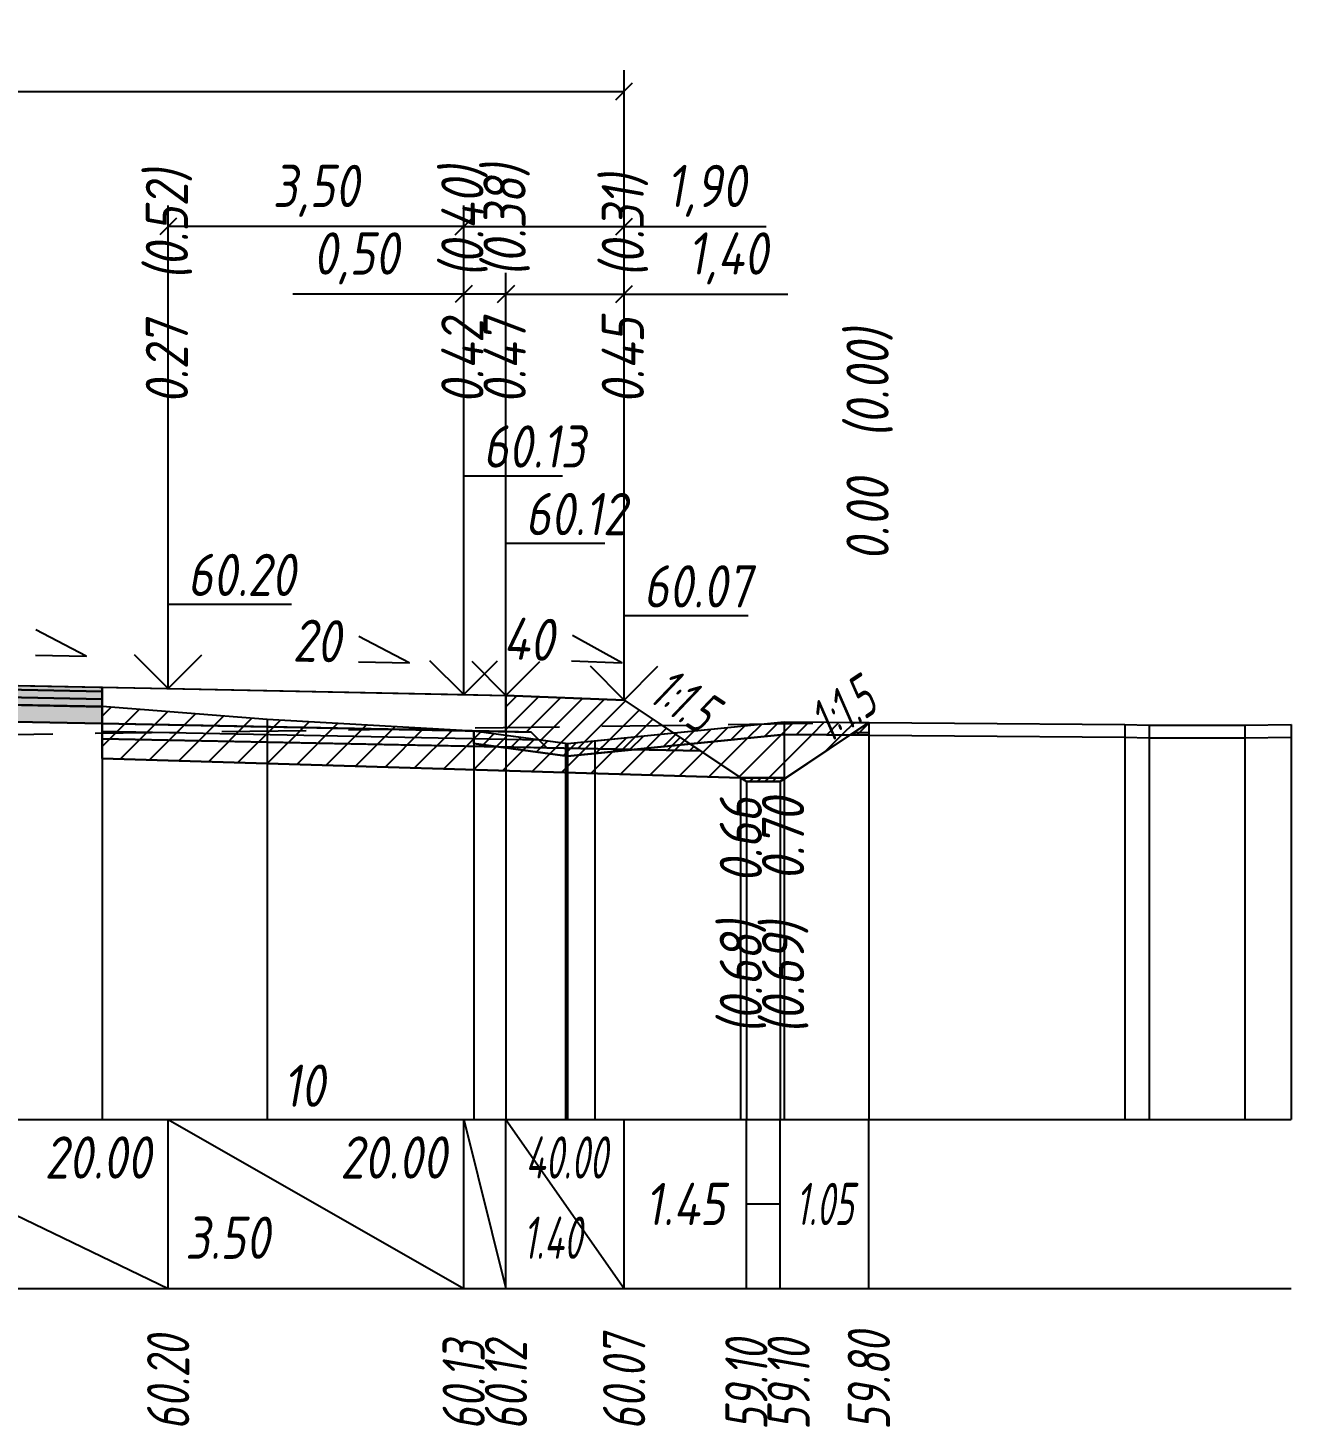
# Model space of a CAD drawing. Extents: x -717 to 1451, y -133302 to 233.
# Drawn here: x 169.6 to 244.4, y -63220.2 to -63137.4 of the extents above; entities that cross this region are included whole.
import ezdxf
from ezdxf.enums import TextEntityAlignment as Align

# ---------------------------------------------------------------- set-up
doc = ezdxf.new("R2010")
doc.units = 0
doc.linetypes.add('штриховая', pattern=[0.75, 0.5, -0.25])
for name, color, linetype in [('Интерполированный поперечник', 2, 'Continuous'), ('Код_514', 1, 'Continuous'), ('Контур_0', 7, 'Continuous'), ('Контур_2521', 7, 'Continuous'), ('Контур_2564', 7, 'Continuous'), ('Контур_2660', 7, 'Continuous'), ('Контур_2665', 7, 'Continuous'), ('Контур_400', 7, 'Continuous'), ('Контур_508', 7, 'Continuous'), ('Контур_512', 7, 'Continuous'), ('Контур_513', 7, 'Continuous'), ('Контур_818', 7, 'Continuous'), ('Красный поперечник', 1, 'Continuous'), ('Объём_2501', 7, 'Continuous'), ('Объём_2564', 7, 'Continuous'), ('Объём_2650', 7, 'Continuous'), ('Объём_2660', 7, 'Continuous'), ('Объём_2661', 7, 'Continuous'), ('Объём_2662', 7, 'Continuous'), ('Объём_2663', 7, 'Continuous'), ('Объём_2664', 7, 'Continuous'), ('Объём_2665', 7, 'Continuous'), ('Объём_2666', 7, 'Continuous'), ('Объём_2667', 7, 'Continuous'), ('Объём_2668', 7, 'Continuous'), ('Объём_2669', 7, 'Continuous'), ('Объём_2675', 7, 'Continuous'), ('Объём_2753', 7, 'Continuous'), ('Откосы', 7, 'Continuous'), ('Отметки покрытия', 7, 'Continuous'), ('Рабочие отметки', 7, 'Continuous'), ('Рабочие отметки доп.', 7, 'Continuous'), ('Слои выравнивания', 7, 'Continuous'), ('Таблица', 7, 'Continuous'), ('Уклоны проезжей части', 7, 'Continuous'), ('Черный поперечник', 3, 'Continuous')]:
    doc.layers.add(name, color=color, linetype=linetype)
for name, color, linetype, true_color in [('Контур_2540', 2, 'Continuous', 0xffff00), ('Контур_2560', 2, 'Continuous', 0xffff00), ('Контур_2561', 7, 'Continuous', 0xff8040), ('Контур_2562', 3, 'Continuous', 0x00ff00), ('Контур_2563', 7, 'Continuous', 0xff8000), ('Контур_2570', 7, 'Continuous', 0x80ff00), ('Контур_2725', 7, 'Continuous', 0x323232), ('Контур_2736', 4, 'Continuous', 0x00ffff), ('Контур_2737', 4, 'Continuous', 0x00ffff), ('Контур_2738', 4, 'Continuous', 0x00ffff), ('Контур_2739', 4, 'Continuous', 0x00ffff), ('Контур_2741', 4, 'Continuous', 0x00ffff), ('Контур_2742', 4, 'Continuous', 0x00ffff), ('Контур_2743', 4, 'Continuous', 0x00ffff), ('Контур_2744', 7, 'Continuous', 0xa4ffff), ('Контур_2745', 7, 'Continuous', 0xa4ffff), ('Контур_2747', 4, 'Continuous', 0x00ffff), ('Контур_2748', 4, 'Continuous', 0x00ffff), ('Контур_2749', 4, 'Continuous', 0x00ffff), ('Контур_2750', 4, 'Continuous', 0x00ffff), ('Контур_2751', 4, 'Continuous', 0x00ffff), ('Контур_2752', 4, 'Continuous', 0x00ffff), ('Контур_2760', 7, 'Continuous', 0x323232), ('Контур_2761', 7, 'Continuous', 0x323232), ('Контур_2762', 7, 'Continuous', 0x323232), ('Контур_2763', 7, 'Continuous', 0x323232), ('Контур_402', 7, 'Continuous', 0xff6464), ('Контур_703', 4, 'Continuous', 0x00ffff), ('Контур_705', 4, 'Continuous', 0x00ffff), ('Контур_707', 4, 'Continuous', 0x00ffff), ('Контур_720', 131, 'Continuous', 0xaaffff), ('Объём_2500', 7, 'Continuous', 0xc0c0c0), ('Объём_2520', 7, 'Continuous', 0x80ffff), ('Объём_2540', 2, 'Continuous', 0xffff00), ('Объём_2560', 2, 'Continuous', 0xffff00), ('Объём_2561', 7, 'Continuous', 0xff8040), ('Объём_2562', 3, 'Continuous', 0x00ff00), ('Объём_2563', 7, 'Continuous', 0xff8000), ('Объём_2570', 7, 'Continuous', 0x80ff00), ('Объём_2600', 7, 'Continuous', 0x808000), ('Объём_2620', 2, 'Continuous', 0xffff00), ('Объём_2746', 2, 'Continuous', 0xffff00)]:
    doc.layers.add(name, color=color, linetype=linetype, true_color=true_color)
doc.styles.get("Standard").update_dxf_attribs({"font": 'txt', "height": 2.5})
doc.styles.add('М', font='romand.shx', dxfattribs={"width": 0.8, "oblique": 10, "height": 2.5})
doc.dimstyles.new('ISO-25', dxfattribs={"dimtxt": 2.5, "dimasz": 2.5, "dimexe": 1.25, "dimexo": 0.625, "dimtad": 1, "dimtxsty": 'Standard', "dimcen": 2.5, "dimadec": 0, "dimazin": 0, "dimtfac": 1, "dimtmove": 0, "dimatfit": 3, "dimfxl": 1, "dimarcsym": 0})

# ---------------------------------------------------------------- blocks, each defined once
blk = doc.blocks.new('_Oblique')
at = {"color": 0, "linetype": 'ByBlock', "lineweight": -2}
blk.add_line((-0.5, -0.5), (0.5, 0.5), dxfattribs=at)
blk = doc.blocks.new('*D1518')
at = {"color": 0, "lineweight": -2, "transparency": 16777216}
for p, q in [((197.891, -63176.331), (197.891, -63151.891)), ((204.891, -63176.611), (204.891, -63151.891)), ((197.891, -63153.141), (204.891, -63153.141)), ((204.891, -63153.141), (214.577, -63153.141))]:
    blk.add_line(p, q, dxfattribs=at)
at = {"layer": 'Defpoints', "color": 0, "transparency": 16777216}
for p in [(204.891, -63153.141), (197.891, -63176.956), (204.891, -63177.236)]:
    blk.add_point(p, dxfattribs=at)
at = {"color": 0, "lineweight": -2, "transparency": 16777216, "rotation": 180}
blk.add_blockref('_Oblique', (197.891, -63153.141), dxfattribs=at)
at = {"color": 0, "lineweight": -2, "transparency": 16777216}
blk.add_blockref('_Oblique', (204.891, -63153.141), dxfattribs=at)
at = {"color": 0, "transparency": 16777216, "insert": (211.037, -63151.028), "char_height": 2.5, "width": 8.75, "attachment_point": 5, "style": 'М'}
blk.add_mtext('1,40', dxfattribs=at)
blk = doc.blocks.new('*D1520')
at = {"color": 0, "lineweight": -2, "transparency": 16777216}
for p, q in [((195.391, -63176.281), (195.391, -63151.891)), ((197.891, -63176.331), (197.891, -63151.891)), ((195.391, -63153.141), (185.264, -63153.141)), ((197.891, -63153.141), (195.391, -63153.141))]:
    blk.add_line(p, q, dxfattribs=at)
at = {"layer": 'Defpoints', "color": 0, "transparency": 16777216}
for p in [(197.891, -63153.141), (195.391, -63176.906), (197.891, -63176.956)]:
    blk.add_point(p, dxfattribs=at)
at = {"color": 0, "lineweight": -2, "transparency": 16777216, "rotation": 180}
blk.add_blockref('_Oblique', (195.391, -63153.141), dxfattribs=at)
at = {"color": 0, "lineweight": -2, "transparency": 16777216}
blk.add_blockref('_Oblique', (197.891, -63153.141), dxfattribs=at)
at = {"color": 0, "transparency": 16777216, "insert": (189.026, -63151.028), "char_height": 2.5, "width": 9.16667, "attachment_point": 5, "style": 'М'}
blk.add_mtext('0,50', dxfattribs=at)
blk = doc.blocks.new('*D1522')
at = {"color": 0, "lineweight": -2, "transparency": 16777216}
for p, q in [((177.891, -63175.931), (177.891, -63147.891)), ((195.391, -63176.281), (195.391, -63147.891)), ((195.391, -63149.141), (177.891, -63149.141))]:
    blk.add_line(p, q, dxfattribs=at)
at = {"layer": 'Defpoints', "color": 0, "transparency": 16777216}
for p in [(177.891, -63149.141), (177.891, -63176.556), (195.391, -63176.906)]:
    blk.add_point(p, dxfattribs=at)
at = {"color": 0, "lineweight": -2, "transparency": 16777216, "rotation": 180}
blk.add_blockref('_Oblique', (177.891, -63149.141), dxfattribs=at)
at = {"color": 0, "lineweight": -2, "transparency": 16777216}
blk.add_blockref('_Oblique', (195.391, -63149.141), dxfattribs=at)
at = {"color": 0, "transparency": 16777216, "insert": (186.641, -63147.028), "char_height": 2.5, "width": 9.58333, "attachment_point": 5, "style": 'М'}
blk.add_mtext('3,50', dxfattribs=at)
blk = doc.blocks.new('*D1523')
at = {"color": 0, "lineweight": -2, "transparency": 16777216}
for p, q in [((195.391, -63176.281), (195.391, -63147.891)), ((204.891, -63176.611), (204.891, -63147.891)), ((195.391, -63149.141), (204.891, -63149.141)), ((204.891, -63149.141), (213.305, -63149.141))]:
    blk.add_line(p, q, dxfattribs=at)
at = {"layer": 'Defpoints', "color": 0, "transparency": 16777216}
for p in [(195.391, -63149.141), (195.391, -63176.906), (204.891, -63177.236)]:
    blk.add_point(p, dxfattribs=at)
at = {"color": 0, "lineweight": -2, "transparency": 16777216, "rotation": 180}
blk.add_blockref('_Oblique', (195.391, -63149.141), dxfattribs=at)
at = {"color": 0, "lineweight": -2, "transparency": 16777216}
blk.add_blockref('_Oblique', (204.891, -63149.141), dxfattribs=at)
at = {"color": 0, "transparency": 16777216, "insert": (209.765, -63147.028), "char_height": 2.5, "width": 8.75, "attachment_point": 5, "style": 'М'}
blk.add_mtext('1,90', dxfattribs=at)
blk = doc.blocks.new('*D1525')
at = {"color": 0, "lineweight": -2, "transparency": 16777216}
for p, q in [((109.391, -63176.611), (109.391, -63139.891)), ((204.891, -63176.611), (204.891, -63139.891)), ((109.391, -63141.141), (204.891, -63141.141))]:
    blk.add_line(p, q, dxfattribs=at)
at = {"layer": 'Defpoints', "color": 0, "transparency": 16777216}
for p in [(204.891, -63141.141), (109.391, -63177.236), (204.891, -63177.236)]:
    blk.add_point(p, dxfattribs=at)
at = {"color": 0, "lineweight": -2, "transparency": 16777216, "rotation": 180}
blk.add_blockref('_Oblique', (109.391, -63141.141), dxfattribs=at)
at = {"color": 0, "lineweight": -2, "transparency": 16777216}
blk.add_blockref('_Oblique', (204.891, -63141.141), dxfattribs=at)
at = {"color": 0, "transparency": 16777216, "insert": (157.141, -63139.028), "char_height": 2.5, "width": 10.41667, "attachment_point": 5, "style": 'М'}
blk.add_mtext('19,10', dxfattribs=at)

msp = doc.modelspace()

# ---------------------------------------------------------------- hatches: boundary and pattern name
at = {"layer": 'Объём_2563'}
h = msp.add_hatch(dxfattribs=at)
h.set_pattern_fill('ANSI31', color=256, scale=0.3)
h.paths.add_polyline_path([(200.31, -63179.992), (199.391, -63179.073), (197.891, -63179.043), (197.891, -63176.893), (204.891, -63177.173), (209.391, -63180.173)])
at = {"layer": 'Объём_2570'}
h = msp.add_hatch(dxfattribs=at)
h.set_pattern_fill('ANSI31', color=256, scale=0.2)
h.paths.add_polyline_path([(219.383, -63179.249), (214.377, -63179.208), (201.537, -63180.491), (195.996, -63179.75), (195.996, -63179), (201.537, -63179.741), (214.377, -63178.458), (219.383, -63178.499)])
at = {"layer": 'Объём_2600'}
h = msp.add_hatch(dxfattribs=at)
h.set_pattern_fill('ANSI31', color=6, scale=0.4)
h.paths.add_polyline_path([(195.996, -63179.75), (201.537, -63180.491), (214.377, -63179.208), (218.272, -63179.24), (214.48, -63181.768), (211.783, -63181.768), (173.99, -63180.634), (173.99, -63177.532), (183.757, -63178.313), (195.996, -63179)])
h = msp.add_hatch(dxfattribs=at)
h.set_pattern_fill('HONEY', color=5, scale=0.3)
h.paths.add_polyline_path([(218.272, -63179.24), (219.383, -63178.499), (219.383, -63179.249)])
at = {"layer": 'Объём_2620'}
h = msp.add_hatch(dxfattribs=at)
h.set_pattern_fill('ANSI31', color=2, scale=0.1)
h.paths.add_polyline_path([(211.783, -63181.768), (214.48, -63181.768), (214.131, -63182), (212.131, -63182)])
at = {"layer": 'Слои выравнивания'}
for color, points in [(2, [(157.141, -63176.078), (161.557, -63176.167), (173.99, -63176.415), (173.99, -63176.665), (161.557, -63176.417), (157.141, -63176.328)]), (3, [(157.141, -63176.328), (161.557, -63176.417), (173.99, -63176.665), (173.99, -63177.115), (161.557, -63176.867), (157.141, -63176.778)]), (4, [(157.141, -63176.778), (161.557, -63176.867), (173.99, -63177.115), (173.99, -63177.565), (161.557, -63177.317), (157.141, -63177.228)]), (5, [(157.141, -63177.228), (161.557, -63177.317), (173.99, -63177.565), (173.99, -63178.565), (161.557, -63178.317), (157.141, -63178.228)])]:
    msp.add_hatch(color=color, dxfattribs=at).paths.add_polyline_path(points)

# ---------------------------------------------------------------- linework, layer by layer
at = {"layer": 'Интерполированный поперечник', "linetype": 'штриховая', "ltscale": 10, "flags": 128}
msp.add_lwpolyline([(91.073, -63180.296), (219.383, -63178.499)], dxfattribs=at)
at = {"layer": 'Код_514'}
for p, q in [((157.141, -63202), (177.891, -63212)), ((177.891, -63212), (177.891, -63202)), ((177.891, -63202), (195.391, -63212)), ((195.391, -63212), (195.391, -63202)), ((195.391, -63202), (197.891, -63212)), ((197.891, -63212), (197.891, -63202)), ((197.891, -63202), (204.891, -63212)), ((204.891, -63212), (204.891, -63202)), ((212.131, -63212), (212.131, -63202)), ((214.131, -63212), (214.131, -63202)), ((219.383, -63212), (219.383, -63202)), ((212.131, -63207), (214.131, -63207))]:
    msp.add_line(p, q, dxfattribs=at)
at = {"layer": 'Контур_0', "flags": 128}
for points in [[(173.99, -63176.415), (197.891, -63176.893), (197.891, -63179.043), (173.99, -63178.565), (173.99, -63176.415), (173.99, -63176.415)], [(204.891, -63177.173), (207.137, -63178.671), (207.137, -63178.671), (207.137, -63178.671), (207.137, -63178.671), (207.137, -63178.671), (207.137, -63178.671), (207.137, -63178.671), (207.137, -63178.671), (207.137, -63178.671), (207.137, -63178.671), (207.137, -63178.671), (207.137, -63178.671), (207.137, -63178.671), (207.137, -63178.671), (212.131, -63182)], [(204.891, -63177.173), (207.137, -63178.671), (207.137, -63178.671), (207.137, -63178.671), (207.137, -63178.671), (207.137, -63178.671), (207.137, -63178.671), (207.137, -63178.671), (207.137, -63178.671), (207.137, -63178.671), (207.137, -63178.671), (207.137, -63178.671), (207.137, -63178.671), (207.137, -63178.671), (207.137, -63178.671), (212.131, -63182), (214.131, -63182), (219.383, -63178.499), (219.383, -63178.499), (219.383, -63178.499), (219.383, -63178.499), (219.383, -63178.499), (219.383, -63178.499), (219.383, -63178.499), (219.383, -63178.499), (219.383, -63178.499), (219.383, -63178.499), (219.383, -63178.499), (219.383, -63178.499), (219.383, -63178.499)], [(177.891, -63178.643), (199.391, -63179.073), (200.31, -63179.992), (173.99, -63179.465), (173.99, -63178.565), (177.891, -63178.643), (177.891, -63178.643)], [(197.891, -63179.043), (199.391, -63179.073), (200.31, -63179.992), (209.391, -63180.173)]]:
    msp.add_lwpolyline(points, dxfattribs=at)
at = {"layer": 'Контур_2521', "color": 250, "flags": 128}
msp.add_lwpolyline([(173.99, -63179.015), (199.851, -63179.532)], dxfattribs=at)
at = {"layer": 'Контур_2540', "flags": 128}
msp.add_lwpolyline([(177.891, -63179.543), (209.391, -63180.173), (211.783, -63181.768), (173.99, -63180.634), (173.99, -63179.465), (177.891, -63179.543), (177.891, -63179.543)], dxfattribs=at)
at = {"layer": 'Контур_2560', "flags": 128}
msp.add_lwpolyline([(197.891, -63176.893), (204.891, -63177.173), (204.891, -63177.173), (204.891, -63177.173)], dxfattribs=at)
at = {"layer": 'Контур_2561', "flags": 128}
msp.add_lwpolyline([(197.891, -63176.893), (197.891, -63176.893), (204.891, -63177.173), (204.891, -63177.173), (197.891, -63176.893)], dxfattribs=at)
at = {"layer": 'Контур_2562', "flags": 128}
msp.add_lwpolyline([(204.891, -63177.173), (204.891, -63177.173), (204.891, -63177.173), (204.891, -63177.173), (204.891, -63177.173)], dxfattribs=at)
at = {"layer": 'Контур_2563', "flags": 128}
msp.add_lwpolyline([(200.31, -63179.992), (199.391, -63179.073), (197.891, -63179.043), (197.891, -63176.893), (204.891, -63177.173), (209.391, -63180.173), (200.31, -63179.992), (200.31, -63179.992)], dxfattribs=at)
at = {"layer": 'Контур_2564', "flags": 128}
msp.add_lwpolyline([(197.891, -63176.893), (204.891, -63177.173)], dxfattribs=at)
at = {"layer": 'Контур_2570', "flags": 128}
msp.add_lwpolyline([(161.557, -63177.295), (173.99, -63177.532), (183.757, -63178.313), (195.996, -63179), (195.996, -63179.75), (201.41, -63180.472), (201.537, -63180.491), (203.161, -63180.332), (214.377, -63179.208), (234.54, -63179.374), (235.985, -63179.414), (241.656, -63179.401), (244.383, -63179.367)], dxfattribs=at)
at = {"layer": 'Контур_2660', "flags": 128}
msp.add_lwpolyline([(173.99, -63180.634), (211.783, -63181.768)], dxfattribs=at)
at = {"layer": 'Контур_2665', "flags": 128}
msp.add_lwpolyline([(204.891, -63177.173), (204.891, -63177.173)], dxfattribs=at)
at = {"layer": 'Контур_2725', "flags": 128}
msp.add_lwpolyline([(128.632, -63178.798), (136.391, -63178.643), (138.394, -63178.603), (151.467, -63178.342), (157.141, -63178.228), (161.557, -63178.317), (173.99, -63178.565)], dxfattribs=at)
at = {"layer": 'Контур_2736', "flags": 128}
for points in [[(204.891, -63177.173), (207.137, -63178.671)], [(207.137, -63178.671), (212.131, -63182)]]:
    msp.add_lwpolyline(points, dxfattribs=at)
at = {"layer": 'Контур_2737', "flags": 128}
msp.add_lwpolyline([(207.137, -63178.671), (207.137, -63178.671)], dxfattribs=at)
at = {"layer": 'Контур_2738', "flags": 128}
msp.add_lwpolyline([(207.137, -63178.671), (207.137, -63178.671)], dxfattribs=at)
at = {"layer": 'Контур_2739', "flags": 128}
msp.add_lwpolyline([(207.137, -63178.671), (207.137, -63178.671)], dxfattribs=at)
at = {"layer": 'Контур_2741', "flags": 128}
msp.add_lwpolyline([(219.383, -63178.499), (219.383, -63178.499)], dxfattribs=at)
at = {"layer": 'Контур_2742', "flags": 128}
msp.add_lwpolyline([(219.383, -63178.499), (219.383, -63178.499)], dxfattribs=at)
at = {"layer": 'Контур_2743', "flags": 128}
msp.add_lwpolyline([(219.383, -63178.499), (219.383, -63178.499)], dxfattribs=at)
at = {"layer": 'Контур_2744', "flags": 128}
msp.add_lwpolyline([(219.383, -63178.499), (219.383, -63178.499)], dxfattribs=at)
msp.add_lwpolyline([(219.383, -63178.499), (219.383, -63178.499)], dxfattribs=at)
msp.add_lwpolyline([(219.383, -63178.499), (219.383, -63178.499)], dxfattribs=at)
msp.add_lwpolyline([(219.383, -63178.499), (219.383, -63178.499)], dxfattribs=at)
msp.add_lwpolyline([(219.383, -63178.499), (219.383, -63178.499)], dxfattribs=at)
msp.add_lwpolyline([(219.383, -63178.499), (219.383, -63178.499)], dxfattribs=at)
at = {"layer": 'Контур_2745', "flags": 128}
msp.add_lwpolyline([(207.137, -63178.671), (207.137, -63178.671)], dxfattribs=at)
msp.add_lwpolyline([(207.137, -63178.671), (207.137, -63178.671)], dxfattribs=at)
msp.add_lwpolyline([(207.137, -63178.671), (207.137, -63178.671)], dxfattribs=at)
msp.add_lwpolyline([(207.137, -63178.671), (207.137, -63178.671)], dxfattribs=at)
msp.add_lwpolyline([(207.137, -63178.671), (207.137, -63178.671)], dxfattribs=at)
msp.add_lwpolyline([(207.137, -63178.671), (207.137, -63178.671)], dxfattribs=at)
at = {"layer": 'Контур_2747', "flags": 128}
msp.add_lwpolyline([(207.137, -63178.671), (207.137, -63178.671)], dxfattribs=at)
at = {"layer": 'Контур_2748', "flags": 128}
msp.add_lwpolyline([(207.137, -63178.671), (207.137, -63178.671)], dxfattribs=at)
at = {"layer": 'Контур_2749', "flags": 128}
msp.add_lwpolyline([(207.137, -63178.671), (207.137, -63178.671)], dxfattribs=at)
at = {"layer": 'Контур_2750', "flags": 128}
msp.add_lwpolyline([(219.383, -63178.499), (219.383, -63178.499)], dxfattribs=at)
at = {"layer": 'Контур_2751', "flags": 128}
msp.add_lwpolyline([(219.383, -63178.499), (219.383, -63178.499)], dxfattribs=at)
at = {"layer": 'Контур_2752', "flags": 128}
msp.add_lwpolyline([(219.383, -63178.499), (219.383, -63178.499)], dxfattribs=at)
at = {"layer": 'Контур_2760', "flags": 128}
msp.add_lwpolyline([(128.632, -63176.648), (136.391, -63176.493), (138.394, -63176.453), (151.467, -63176.192), (157.141, -63176.078), (161.557, -63176.167), (173.99, -63176.415)], dxfattribs=at)
at = {"layer": 'Контур_2761', "flags": 128}
msp.add_lwpolyline([(128.632, -63176.898), (136.391, -63176.743), (138.394, -63176.703), (151.467, -63176.442), (157.141, -63176.328), (161.557, -63176.417), (173.99, -63176.665)], dxfattribs=at)
at = {"layer": 'Контур_2762', "flags": 128}
msp.add_lwpolyline([(128.632, -63177.348), (136.391, -63177.193), (138.394, -63177.153), (151.467, -63176.892), (157.141, -63176.778), (161.557, -63176.867), (173.99, -63177.115)], dxfattribs=at)
at = {"layer": 'Контур_2763', "flags": 128}
msp.add_lwpolyline([(128.632, -63177.798), (136.391, -63177.643), (138.394, -63177.603), (151.467, -63177.342), (157.141, -63177.228), (161.557, -63177.317), (173.99, -63177.565)], dxfattribs=at)
at = {"layer": 'Контур_400', "flags": 128}
msp.add_lwpolyline([(157.141, -63176.078), (177.891, -63176.493), (195.391, -63176.843), (195.391, -63176.843), (195.391, -63176.843), (195.391, -63176.843), (195.391, -63176.843), (195.391, -63176.843), (197.891, -63176.893)], dxfattribs=at)
at = {"layer": 'Контур_402', "flags": 128}
msp.add_lwpolyline([(105, -63181.693), (128.632, -63180.984), (128.632, -63178.798), (157.141, -63178.228), (173.99, -63178.565), (173.99, -63180.634), (211.783, -63181.768)], dxfattribs=at)
at = {"layer": 'Контур_508', "flags": 128}
msp.add_lwpolyline([(105, -63181.693), (128.632, -63180.984), (128.632, -63178.798), (157.141, -63178.228), (173.99, -63178.565), (173.99, -63180.634), (211.783, -63181.768), (212.131, -63182), (214.131, -63182), (219.383, -63178.499)], dxfattribs=at)
at = {"layer": 'Контур_512', "flags": 128}
msp.add_lwpolyline([(173.99, -63180.634), (211.783, -63181.768), (212.131, -63182), (214.131, -63182), (219.383, -63178.499)], dxfattribs=at)
at = {"layer": 'Контур_513', "flags": 128}
msp.add_lwpolyline([(105, -63181.693), (128.632, -63180.984), (128.632, -63178.798), (157.141, -63178.228), (173.99, -63178.565), (173.99, -63180.634), (211.783, -63181.768), (212.131, -63182), (214.131, -63182), (219.383, -63178.499)], dxfattribs=at)
at = {"layer": 'Контур_703', "flags": 128}
msp.add_lwpolyline([(204.891, -63177.173), (207.137, -63178.671)], dxfattribs=at)
at = {"layer": 'Контур_705', "flags": 128}
msp.add_lwpolyline([(207.137, -63178.671), (207.137, -63178.671)], dxfattribs=at)
at = {"layer": 'Контур_707', "flags": 128}
msp.add_lwpolyline([(214.131, -63182), (219.383, -63178.499)], dxfattribs=at)
at = {"layer": 'Контур_720', "flags": 128}
msp.add_lwpolyline([(212.131, -63182), (214.131, -63182)], dxfattribs=at)
at = {"layer": 'Контур_818', "flags": 128}
msp.add_lwpolyline([(105, -63178.998), (119.03, -63178.215), (128.632, -63177.531), (138.394, -63177.324), (151.467, -63177.074), (157.141, -63177.198), (161.557, -63177.295), (173.99, -63177.532), (183.757, -63178.313), (195.996, -63179), (195.996, -63179.75), (201.41, -63180.472), (201.537, -63180.491), (203.161, -63180.332), (214.377, -63179.208), (219.383, -63179.249)], dxfattribs=at)
at = {"layer": 'Красный поперечник'}
for p, q in [((157.141, -63176.078), (177.891, -63176.493)), ((177.891, -63176.493), (195.391, -63176.843)), ((195.391, -63176.843), (197.891, -63176.893)), ((197.891, -63176.893), (204.891, -63177.173)), ((204.891, -63177.173), (212.131, -63182)), ((214.131, -63182), (219.383, -63178.499)), ((219.383, -63178.499), (219.383, -63202)), ((173.99, -63180.634), (173.99, -63202)), ((211.783, -63181.768), (211.783, -63202)), ((212.131, -63182), (212.131, -63202)), ((212.131, -63182), (214.131, -63182)), ((214.131, -63182), (214.131, -63202))]:
    msp.add_line(p, q, dxfattribs=at)
at = {"layer": 'Объём_2500', "flags": 128}
msp.add_lwpolyline([(173.99, -63176.415), (197.891, -63176.893), (197.891, -63179.043), (173.99, -63178.565), (173.99, -63176.415), (173.99, -63176.415)], dxfattribs=at)
at = {"layer": 'Объём_2501', "flags": 128}
msp.add_lwpolyline([(157.141, -63176.078), (177.891, -63176.493), (195.391, -63176.843), (195.391, -63176.843), (195.391, -63176.843), (195.391, -63176.843), (195.391, -63176.843), (195.391, -63176.843), (197.891, -63176.893)], dxfattribs=at)
at = {"layer": 'Объём_2520', "color": 250, "flags": 128}
msp.add_lwpolyline([(177.891, -63178.643), (199.391, -63179.073), (200.31, -63179.992), (173.99, -63179.465), (173.99, -63178.565), (177.891, -63178.643), (177.891, -63178.643)], dxfattribs=at)
at = {"layer": 'Объём_2540', "flags": 128}
msp.add_lwpolyline([(177.891, -63179.543), (209.391, -63180.173), (211.783, -63181.768), (173.99, -63180.634), (173.99, -63179.465), (177.891, -63179.543), (177.891, -63179.543)], dxfattribs=at)
at = {"layer": 'Объём_2560', "flags": 128}
msp.add_lwpolyline([(197.891, -63176.893), (204.891, -63177.173), (204.891, -63177.173), (204.891, -63177.173)], dxfattribs=at)
at = {"layer": 'Объём_2561', "flags": 128}
msp.add_lwpolyline([(197.891, -63176.893), (197.891, -63176.893), (204.891, -63177.173), (204.891, -63177.173), (197.891, -63176.893)], dxfattribs=at)
at = {"layer": 'Объём_2562', "flags": 128}
msp.add_lwpolyline([(204.891, -63177.173), (204.891, -63177.173), (204.891, -63177.173), (204.891, -63177.173), (204.891, -63177.173)], dxfattribs=at)
at = {"layer": 'Объём_2563', "color": 250, "flags": 128}
msp.add_lwpolyline([(200.31, -63179.992), (199.391, -63179.073), (197.891, -63179.043), (197.891, -63176.893), (204.891, -63177.173), (209.391, -63180.173), (200.31, -63179.992), (200.31, -63179.992)], dxfattribs=at)
at = {"layer": 'Объём_2564', "flags": 128}
msp.add_lwpolyline([(197.891, -63176.893), (204.891, -63177.173)], dxfattribs=at)
at = {"layer": 'Объём_2570', "flags": 128}
msp.add_lwpolyline([(219.383, -63179.249), (214.377, -63179.208), (201.537, -63180.491), (195.996, -63179.75), (195.996, -63179), (201.537, -63179.741), (214.377, -63178.458), (219.383, -63178.499), (219.383, -63179.249), (219.383, -63179.249)], dxfattribs=at)
at = {"layer": 'Объём_2600', "color": 5, "flags": 128}
msp.add_lwpolyline([(218.272, -63179.24), (219.383, -63178.499), (219.383, -63179.249), (218.272, -63179.24), (218.272, -63179.24)], dxfattribs=at)
at = {"layer": 'Объём_2620', "flags": 128}
msp.add_lwpolyline([(211.783, -63181.768), (214.48, -63181.768), (214.131, -63182), (212.131, -63182), (211.783, -63181.768), (211.783, -63181.768)], dxfattribs=at)
at = {"layer": 'Объём_2650', "color": 6, "flags": 128}
msp.add_lwpolyline([(195.996, -63179.75), (201.537, -63180.491), (214.377, -63179.208), (218.272, -63179.24), (214.48, -63181.768), (211.783, -63181.768), (173.99, -63180.634), (173.99, -63177.532), (183.757, -63178.313), (195.996, -63179), (195.996, -63179.75), (195.996, -63179.75)], dxfattribs=at)
at = {"layer": 'Объём_2660', "flags": 128}
msp.add_lwpolyline([(173.99, -63180.634), (211.783, -63181.768)], dxfattribs=at)
at = {"layer": 'Объём_2661', "flags": 128}
msp.add_lwpolyline([(204.891, -63177.173), (207.137, -63178.671), (211.783, -63181.768)], dxfattribs=at)
at = {"layer": 'Объём_2662', "flags": 128}
msp.add_lwpolyline([(214.48, -63181.768), (219.383, -63178.499)], dxfattribs=at)
at = {"layer": 'Объём_2663', "flags": 128}
for points in [[(211.783, -63181.768), (212.131, -63182)], [(214.131, -63182), (214.48, -63181.768)]]:
    msp.add_lwpolyline(points, dxfattribs=at)
at = {"layer": 'Объём_2664', "flags": 128}
msp.add_lwpolyline([(212.131, -63182), (214.131, -63182)], dxfattribs=at)
at = {"layer": 'Объём_2665', "flags": 128}
msp.add_lwpolyline([(204.891, -63177.173), (204.891, -63177.173)], dxfattribs=at)
at = {"layer": 'Объём_2666', "flags": 128}
for points in [[(204.891, -63177.173), (207.137, -63178.671)], [(207.137, -63178.671), (211.783, -63181.768)]]:
    msp.add_lwpolyline(points, dxfattribs=at)
at = {"layer": 'Объём_2667', "flags": 128}
for points in [[(207.137, -63178.671), (207.137, -63178.671)], [(219.383, -63178.499), (219.383, -63178.499)]]:
    msp.add_lwpolyline(points, dxfattribs=at)
at = {"layer": 'Объём_2668', "flags": 128}
for points in [[(207.137, -63178.671), (207.137, -63178.671)], [(219.383, -63178.499), (219.383, -63178.499)]]:
    msp.add_lwpolyline(points, dxfattribs=at)
at = {"layer": 'Объём_2669', "flags": 128}
for points in [[(207.137, -63178.671), (207.137, -63178.671)], [(219.383, -63178.499), (219.383, -63178.499)]]:
    msp.add_lwpolyline(points, dxfattribs=at)
at = {"layer": 'Объём_2675', "flags": 128}
for points in [[(207.137, -63178.671), (207.137, -63178.671)], [(207.137, -63178.671), (207.137, -63178.671)], [(207.137, -63178.671), (207.137, -63178.671)], [(207.137, -63178.671), (207.137, -63178.671)], [(207.137, -63178.671), (207.137, -63178.671)], [(207.137, -63178.671), (207.137, -63178.671)], [(219.383, -63178.499), (219.383, -63178.499)], [(219.383, -63178.499), (219.383, -63178.499)], [(219.383, -63178.499), (219.383, -63178.499)], [(219.383, -63178.499), (219.383, -63178.499)], [(219.383, -63178.499), (219.383, -63178.499)], [(219.383, -63178.499), (219.383, -63178.499)]]:
    msp.add_lwpolyline(points, dxfattribs=at)
at = {"layer": 'Объём_2746', "flags": 128}
msp.add_lwpolyline([(195.996, -63179.75), (201.537, -63180.491), (208.784, -63179.768), (211.783, -63181.768), (173.99, -63180.634), (173.99, -63177.532), (183.757, -63178.313), (195.996, -63179), (195.996, -63179.75), (195.996, -63179.75)], dxfattribs=at)
at = {"layer": 'Объём_2753', "flags": 128}
msp.add_lwpolyline([(173.99, -63176.415), (173.99, -63176.415)], dxfattribs=at)
at = {"layer": 'Откосы', "color": 1, "flags": 128}
for points in [[(170.03, -63174.519), (173.029, -63174.579), (170.06, -63173.019)], [(189.155, -63174.902), (192.154, -63174.962), (189.185, -63173.402)], [(201.765, -63174.846), (204.763, -63174.966), (201.825, -63173.347)]]:
    msp.add_lwpolyline(points, dxfattribs=at)
at = {"layer": 'Отметки покрытия', "color": 1}
for p, q in [((195.391, -63176.843), (195.391, -63163.893)), ((195.391, -63163.893), (201.241, -63163.893)), ((197.891, -63176.893), (197.891, -63167.893)), ((197.891, -63167.893), (203.741, -63167.893)), ((177.891, -63176.493), (177.891, -63171.493)), ((177.891, -63171.493), (185.191, -63171.493)), ((204.891, -63177.173), (204.891, -63172.173)), ((204.891, -63172.173), (212.241, -63172.173)), ((177.891, -63176.493), (175.891, -63174.493)), ((177.891, -63176.493), (179.891, -63174.493)), ((195.391, -63176.843), (193.391, -63174.843)), ((195.391, -63176.843), (197.391, -63174.843)), ((197.891, -63176.893), (195.891, -63174.893)), ((197.891, -63176.893), (199.891, -63174.893)), ((204.891, -63177.173), (202.891, -63175.173)), ((204.891, -63177.173), (206.891, -63175.173))]:
    msp.add_line(p, q, dxfattribs=at)
at = {"layer": 'Слои выравнивания'}
for p, q in [((173.99, -63176.415), (173.99, -63202)), ((197.891, -63176.893), (197.891, -63202))]:
    msp.add_line(p, q, dxfattribs=at)
at = {"layer": 'Слои выравнивания', "color": 2, "flags": 128}
msp.add_lwpolyline([(157.141, -63176.078), (161.557, -63176.167), (173.99, -63176.415), (173.99, -63176.665), (161.557, -63176.417), (157.141, -63176.328)], close=True, dxfattribs=at)
at = {"layer": 'Слои выравнивания', "color": 3, "flags": 128}
msp.add_lwpolyline([(157.141, -63176.328), (161.557, -63176.417), (173.99, -63176.665), (173.99, -63177.115), (161.557, -63176.867), (157.141, -63176.778)], close=True, dxfattribs=at)
at = {"layer": 'Слои выравнивания', "color": 4, "flags": 128}
msp.add_lwpolyline([(157.141, -63176.778), (161.557, -63176.867), (173.99, -63177.115), (173.99, -63177.565), (161.557, -63177.317), (157.141, -63177.228)], close=True, dxfattribs=at)
at = {"layer": 'Слои выравнивания', "color": 5, "flags": 128}
msp.add_lwpolyline([(157.141, -63177.228), (161.557, -63177.317), (173.99, -63177.565), (173.99, -63178.565), (161.557, -63178.317), (157.141, -63178.228)], close=True, dxfattribs=at)
at = {"layer": 'Таблица'}
for p, q in [((80, -63202), (244.383, -63202)), ((80, -63212), (244.383, -63212))]:
    msp.add_line(p, q, dxfattribs=at)
at = {"layer": 'Черный поперечник', "color": 7}
for p, q in [((173.99, -63177.532), (173.99, -63202)), ((183.757, -63178.313), (183.757, -63202)), ((195.996, -63179), (195.996, -63202)), ((214.377, -63178.458), (214.377, -63202)), ((234.54, -63178.624), (234.54, -63202)), ((235.985, -63178.664), (235.985, -63202)), ((241.656, -63178.651), (241.656, -63202)), ((244.383, -63178.617), (244.383, -63202)), ((201.41, -63179.722), (201.41, -63202)), ((201.537, -63179.741), (201.537, -63202)), ((203.161, -63179.582), (203.161, -63202))]:
    msp.add_line(p, q, dxfattribs=at)
at = {"layer": 'Черный поперечник', "flags": 128}
msp.add_lwpolyline([(80, -63180.316), (84.635, -63180.276), (88.421, -63180.312), (91.073, -63180.296), (94.441, -63179.885), (104.542, -63179.023), (119.03, -63178.215), (128.632, -63177.531), (138.394, -63177.324), (151.467, -63177.074), (157.141, -63177.198), (161.557, -63177.295), (173.99, -63177.532), (183.757, -63178.313), (195.996, -63179), (201.41, -63179.722), (201.537, -63179.741), (203.161, -63179.582), (214.377, -63178.458), (234.54, -63178.624), (235.985, -63178.664), (241.656, -63178.651), (244.383, -63178.617)], dxfattribs=at)

# ---------------------------------------------------------------- texts
at = {"layer": 'Код_514', "style": 'М', "oblique": 10}
for s, width, p in [('20.00', 0.8, (176.891, -63203)), ('20.00', 0.8, (194.391, -63203)), ('40.00', 0.6, (203.891, -63203))]:
    msp.add_text(s, height=2.5, dxfattribs=dict(at, width=width)).set_placement(p, align=Align.TOP_RIGHT)
for s, width, p in [('1.45', 0.8, (208.511, -63207)), ('1.05', 0.6, (216.757, -63207))]:
    msp.add_text(s, height=2.5, dxfattribs=dict(at, width=width)).set_placement(p, align=Align.MIDDLE_CENTER)
for s, width, p in [('3.50', 0.8, (178.891, -63211)), ('1.40', 0.6, (198.891, -63211))]:
    msp.add_text(s, height=2.5, dxfattribs=dict(at, width=width)).set_placement(p, align=Align.BOTTOM_LEFT)
at = {"layer": 'Код_514', "style": 'М', "oblique": 10, "width": 0.7}
for s, p in [('60.20', (177.891, -63220.382)), ('60.07', (204.891, -63220.382)), ('59.80', (219.383, -63220.382)), ('60.13', (195.391, -63220.382)), ('60.12', (197.891, -63220.382)), ('59.10', (212.131, -63220.382)), ('59.10', (214.631, -63220.382))]:
    msp.add_text(s, height=2.5, rotation=90, dxfattribs=at).set_placement(p, align=Align.MIDDLE_LEFT)
at = {"layer": 'Отметки покрытия', "color": 1, "style": 'М', "oblique": 10, "width": 0.8}
for s, p in [('60.13', (196.532, -63164.162)), ('60.12', (199.032, -63168.162)), ('60.20', (179.032, -63171.762)), ('60.07', (206.032, -63172.442))]:
    msp.add_text(s, height=2.5, dxfattribs=at).set_placement(p, align=Align.BOTTOM_LEFT)
at = {"layer": 'Рабочие отметки', "color": 1, "style": 'М', "oblique": 10, "width": 0.8}
for s, p in [('0.27', (177.813, -63159.643)), ('0.42', (195.313, -63159.643)), ('0.47', (197.813, -63159.643)), ('0.45', (204.813, -63159.643)), ('0.00', (219.305, -63168.93))]:
    msp.add_text(s, height=2.5, rotation=90, dxfattribs=at).set_placement(p, align=Align.MIDDLE_LEFT)
for s, p in [('0.66', (211.803, -63182.931)), ('0.70', (214.303, -63182.931))]:
    msp.add_text(s, height=2.5, rotation=90, dxfattribs=at).set_placement(p, align=Align.MIDDLE_RIGHT)
at = {"layer": 'Рабочие отметки доп.', "color": 1, "style": 'М', "oblique": 10, "width": 0.8}
for s, p in [('(0.52)', (177.813, -63152.293)), ('(0.40)', (195.313, -63152.143)), ('(0.38)', (197.813, -63152.093)), ('(0.31)', (204.813, -63152.143)), ('(0.00)', (219.305, -63161.63))]:
    msp.add_text(s, height=2.5, rotation=90, dxfattribs=at).set_placement(p, align=Align.MIDDLE_LEFT)
for s, p in [('(0.68)', (211.803, -63190.231)), ('(0.69)', (214.303, -63190.281))]:
    msp.add_text(s, height=2.5, rotation=90, dxfattribs=at).set_placement(p, align=Align.MIDDLE_RIGHT)
at = {"layer": 'Слои выравнивания', "style": 'М', "oblique": 10, "width": 0.8}
msp.add_text('10', height=2.5, dxfattribs=at).set_placement((185.941, -63202), align=Align.BOTTOM_CENTER)
at = {"layer": 'Уклоны проезжей части', "color": 1, "style": 'М', "oblique": 10}
for s, rotation, width, p in [('20', 358.85423, 0.8, (186.661, -63175.669)), ('40', 357.70938, 0.8, (199.174, -63175.562)), ('1:1.5', 326.30994, 0.6, (207.363, -63178.837)), ('1:1.5', 33.69007, 0.6, (218.953, -63179.377))]:
    msp.add_text(s, height=2.5, rotation=rotation, dxfattribs=dict(at, width=width)).set_placement(p, align=Align.BOTTOM_CENTER)

# ---------------------------------------------------------------- dimensions: what is measured, and where the dimension line sits
at = {"color": 5}
dim = msp.add_linear_dim(base=(204.891, -63141.141), p1=(109.391, -63177.236), p2=(204.891, -63177.236), angle=180, dimstyle='ISO-25', override={"dimasz": 1, "dimlfac": 0.2, "dimzin": 0, "dimtxsty": 'М', "dimblk1": 'Oblique', "dimblk2": 'Oblique', "dimsah": 1}, dxfattribs=at)
dim.commit()
dim.dimension.update_dxf_attribs({"geometry": '*D1525', "text_midpoint": (157.141, -63139.028)})
dim = msp.add_linear_dim(base=(177.891, -63149.141), p1=(195.391, -63176.906), p2=(177.891, -63176.556), dimstyle='ISO-25', override={"dimasz": 1, "dimlfac": 0.2, "dimzin": 0, "dimtxsty": 'М', "dimblk1": 'Oblique', "dimblk2": 'Oblique', "dimsah": 1}, dxfattribs=at)
dim.commit()
dim.dimension.update_dxf_attribs({"geometry": '*D1522', "text_midpoint": (186.641, -63147.028)})
dim = msp.add_linear_dim(base=(195.391, -63149.141), p1=(204.891, -63177.236), p2=(195.391, -63176.906), dimstyle='ISO-25', override={"dimasz": 1, "dimlfac": 0.2, "dimzin": 0, "dimtxsty": 'М', "dimblk1": 'Oblique', "dimblk2": 'Oblique', "dimsah": 1}, dxfattribs=at)
dim.commit()
dim.dimension.update_dxf_attribs({"geometry": '*D1523', "text_midpoint": (209.765, -63149.141), "dimtype": 160})
for base, p1, p2, picture, middle in [((197.891, -63153.141), (195.391, -63176.906), (197.891, -63176.956), '*D1520', (189.026, -63153.141)), ((204.891, -63153.141), (197.891, -63176.956), (204.891, -63177.236), '*D1518', (211.037, -63153.141))]:
    dim = msp.add_linear_dim(base=base, p1=p1, p2=p2, angle=180, dimstyle='ISO-25', override={"dimasz": 1, "dimlfac": 0.2, "dimzin": 0, "dimtxsty": 'М', "dimblk1": 'Oblique', "dimblk2": 'Oblique', "dimsah": 1}, dxfattribs=at)
    dim.commit()
    dim.dimension.update_dxf_attribs({"geometry": picture, "text_midpoint": middle, "dimtype": 160})

doc.saveas('drawing.dxf')
